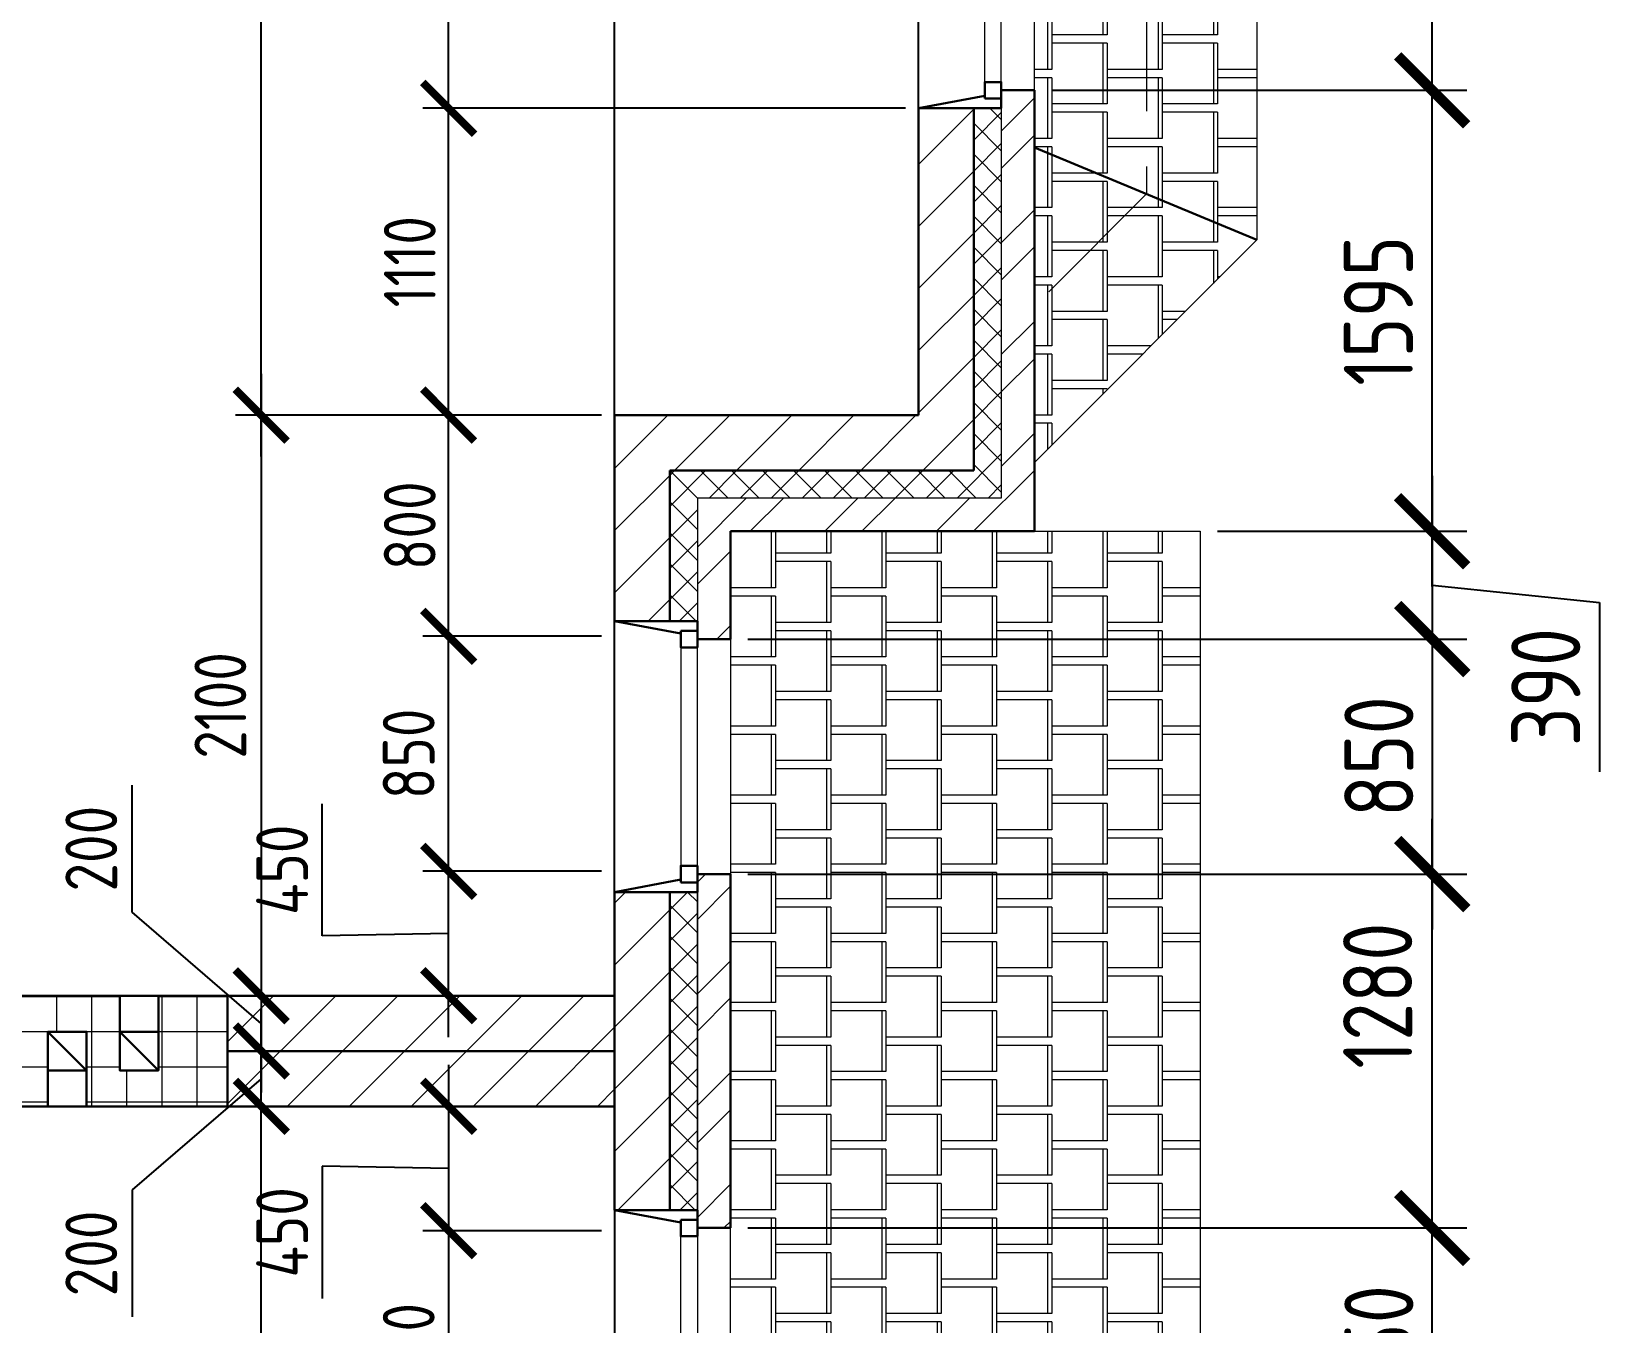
# Model space of a CAD drawing. Header units: millimetres. Extents: x -56498 to 234605, y -296269 to -29969.
# Drawn here: x 134872 to 140547, y -41471 to -36797 of the extents above; entities that cross this region are included whole.
import ezdxf

# ---------------------------------------------------------------- set-up
doc = ezdxf.new("R2010")
doc.units = ezdxf.units.MM
doc.header["$LTSCALE"] = 100
doc.header["$PDMODE"] = 35
doc.linetypes.add('GOST2.303 4', pattern=[7, 5, -2, 0])
for name, color, linetype, lineweight in [('0.3', 7, 'Continuous', 30), ('Розміри 0.09', 5, 'Continuous', 9), ('Тонкі 0.18', 142, 'Continuous', 18), ('Штрихові 0.18', 7, 'GOST2.303 4', 18), ('Штрихування 0.09', 253, 'Continuous', 9)]:
    doc.layers.add(name, color=color, linetype=linetype, lineweight=lineweight)
doc.styles.add('GOST 2.304', font='CS_Gost2304.shx')
doc.dimstyles.new('SPDS', dxfattribs={"dimscale": 100, "dimtxt": 2.5, "dimasz": 2.5, "dimexe": 1.25, "dimexo": 0.625, "dimtad": 1, "dimrnd": 0.001, "dimtxsty": 'GOST 2.304', "dimblk": 'ARCHTICK', "dimcen": 2.5, "dimdle": 2, "dimadec": 0, "dimazin": 2, "dimtfac": 0.75, "dimtmove": 1, "dimatfit": 3, "dimfxl": 0, "dimtolj": 1, "dimarcsym": 0})
pattern_1 = [(45, (42000, 89124.92), (-112.2532, 112.2532), [])]
pattern_2 = [(45, (42000, 89124.92), (-56.1266, 56.1266), []), (135, (42000, 89124.92), (-56.1266, -56.1266), [])]
pattern_3 = [(45, (42000, 89124.92), (-202.05576, 202.05576), []), (45, (42134.7, 89124.92), (-202.05576, 202.05576), [])]
pattern_4 = [(270, (255164.58, 59409.92), (-200, -125), [220, -30]), (270, (255149.58, 59409.92), (-200, -125), [220, -30]), (180, (255164.58, 59189.92), (-200, 125), [200, -200]), (180, (255164.58, 59159.92), (-200, 125), [200, -200])]

# ---------------------------------------------------------------- blocks, each defined once
blk = doc.blocks.new('_ArchTick')
at = {"color": 0, "linetype": 'ByBlock', "const_width": 0.15}
blk.add_lwpolyline([(-0.5, -0.5), (0.5, 0.5)], dxfattribs=at)
blk = doc.blocks.new('*D1011')
at = {"layer": 'Defpoints', "color": 0, "transparency": 16777216}
for p in [(137402.3, -41125.4), (139941.3, -41125.4), (137402.3, -41975.4)]:
    blk.add_point(p, dxfattribs=at)
at = {"layer": 'Розміри 0.09', "color": 0, "lineweight": -2, "transparency": 16777216}
for p, q in [((139941.3, -42175.4), (139941.3, -40925.4)), ((137464.8, -41125.4), (140066.3, -41125.4)), ((137464.8, -41975.4), (140066.3, -41975.4))]:
    blk.add_line(p, q, dxfattribs=at)
at = {"layer": 'Розміри 0.09', "color": 0, "lineweight": -2, "transparency": 16777216, "xscale": 250, "yscale": 250, "zscale": 250}
for p, rotation in [((139941.3, -41125.4), 90), ((139941.3, -41975.4), 270)]:
    blk.add_blockref('_ArchTick', p, dxfattribs=dict(at, rotation=rotation))
at = {"layer": 'Розміри 0.09', "color": 0, "transparency": 16777216, "insert": (139748.6, -41550.4), "char_height": 250, "attachment_point": 5, "rotation": 90, "style": 'GOST 2.304'}
blk.add_mtext('\\A1;850', dxfattribs=at)
blk = doc.blocks.new('*D1012')
at = {"layer": 'Defpoints', "color": 0, "transparency": 16777216}
for p in [(137402.3, -39845.4), (139941.3, -39845.4), (137402.3, -41125.4)]:
    blk.add_point(p, dxfattribs=at)
at = {"layer": 'Розміри 0.09', "color": 0, "lineweight": -2, "transparency": 16777216}
for p, q in [((139941.3, -41325.4), (139941.3, -39645.4)), ((137464.8, -39845.4), (140066.3, -39845.4)), ((137464.8, -41125.4), (140066.3, -41125.4))]:
    blk.add_line(p, q, dxfattribs=at)
at = {"layer": 'Розміри 0.09', "color": 0, "lineweight": -2, "transparency": 16777216, "xscale": 250, "yscale": 250, "zscale": 250}
for p, rotation in [((139941.3, -39845.4), 90), ((139941.3, -41125.4), 270)]:
    blk.add_blockref('_ArchTick', p, dxfattribs=dict(at, rotation=rotation))
at = {"layer": 'Розміри 0.09', "color": 0, "transparency": 16777216, "insert": (139744.1, -40285), "char_height": 250, "attachment_point": 5, "rotation": 90, "style": 'GOST 2.304'}
blk.add_mtext('\\A1;1280', dxfattribs=at)
blk = doc.blocks.new('*D1013')
at = {"layer": 'Defpoints', "color": 0, "transparency": 16777216}
for p in [(138907.3, -35560.4), (139941.3, -35560.4), (138907.3, -37010.4)]:
    blk.add_point(p, dxfattribs=at)
at = {"layer": 'Розміри 0.09', "color": 0, "lineweight": -2, "transparency": 16777216}
for p, q in [((139941.3, -37210.4), (139941.3, -35360.4)), ((138969.8, -35560.4), (140066.3, -35560.4)), ((138969.8, -37010.4), (140066.3, -37010.4))]:
    blk.add_line(p, q, dxfattribs=at)
at = {"layer": 'Розміри 0.09', "color": 0, "lineweight": -2, "transparency": 16777216, "xscale": 250, "yscale": 250, "zscale": 250}
for p, rotation in [((139941.3, -35560.4), 90), ((139941.3, -37010.4), 270)]:
    blk.add_blockref('_ArchTick', p, dxfattribs=dict(at, rotation=rotation))
at = {"layer": 'Розміри 0.09', "color": 0, "transparency": 16777216, "insert": (139748.6, -36285.4), "char_height": 250, "attachment_point": 5, "rotation": 90, "style": 'GOST 2.304'}
blk.add_mtext('\\A1;1450', dxfattribs=at)
blk = doc.blocks.new('*D1014')
at = {"layer": 'Defpoints', "color": 0, "transparency": 16777216}
for p in [(138502.3, -37010.4), (139941.3, -37010.4), (139102.3, -38605.4)]:
    blk.add_point(p, dxfattribs=at)
at = {"layer": 'Розміри 0.09', "color": 0, "lineweight": -2, "transparency": 16777216}
for p, q in [((139941.3, -38805.4), (139941.3, -36810.4)), ((138564.8, -37010.4), (140066.3, -37010.4)), ((139164.8, -38605.4), (140066.3, -38605.4))]:
    blk.add_line(p, q, dxfattribs=at)
at = {"layer": 'Розміри 0.09', "color": 0, "lineweight": -2, "transparency": 16777216, "xscale": 250, "yscale": 250, "zscale": 250}
for p, rotation in [((139941.3, -37010.4), 90), ((139941.3, -38605.4), 270)]:
    blk.add_blockref('_ArchTick', p, dxfattribs=dict(at, rotation=rotation))
at = {"layer": 'Розміри 0.09', "color": 0, "transparency": 16777216, "insert": (139746.6, -37807.9), "char_height": 250, "attachment_point": 5, "rotation": 90, "style": 'GOST 2.304'}
blk.add_mtext('\\A1;1595', dxfattribs=at)
blk = doc.blocks.new('*D1017')
at = {"layer": 'Defpoints', "color": 0, "transparency": 16777216}
for p in [(139102.3, -38605.4), (137402.3, -38995.4), (139941.3, -38995.4)]:
    blk.add_point(p, dxfattribs=at)
at = {"layer": 'Розміри 0.09', "color": 0, "lineweight": -2, "transparency": 16777216}
for p, q in [((139941.3, -38405.4), (139941.3, -39195.4)), ((139164.8, -38605.4), (140066.3, -38605.4)), ((139941.3, -38800.4), (140547.4, -38862.9)), ((140547.4, -38862.9), (140547.4, -39475.4)), ((137464.8, -38995.4), (140066.3, -38995.4))]:
    blk.add_line(p, q, dxfattribs=at)
at = {"layer": 'Розміри 0.09', "color": 0, "lineweight": -2, "transparency": 16777216, "xscale": 250, "yscale": 250, "zscale": 250}
for p, rotation in [((139941.3, -38605.4), 90), ((139941.3, -38995.4), 270)]:
    blk.add_blockref('_ArchTick', p, dxfattribs=dict(at, rotation=rotation))
at = {"layer": 'Розміри 0.09', "color": 0, "transparency": 16777216, "insert": (140352.6, -39169.1), "char_height": 250, "attachment_point": 5, "rotation": 90, "style": 'GOST 2.304'}
blk.add_mtext('\\A1;390', dxfattribs=at)
blk = doc.blocks.new('*D1018')
at = {"layer": 'Defpoints', "color": 0, "transparency": 16777216}
for p in [(137402.3, -38995.4), (137402.3, -39845.4), (139941.3, -39845.4)]:
    blk.add_point(p, dxfattribs=at)
at = {"layer": 'Розміри 0.09', "color": 0, "lineweight": -2, "transparency": 16777216}
for p, q in [((139941.3, -38795.4), (139941.3, -40045.4)), ((137464.8, -38995.4), (140066.3, -38995.4)), ((137464.8, -39845.4), (140066.3, -39845.4))]:
    blk.add_line(p, q, dxfattribs=at)
at = {"layer": 'Розміри 0.09', "color": 0, "lineweight": -2, "transparency": 16777216, "xscale": 250, "yscale": 250, "zscale": 250}
for p, rotation in [((139941.3, -38995.4), 90), ((139941.3, -39845.4), 270)]:
    blk.add_blockref('_ArchTick', p, dxfattribs=dict(at, rotation=rotation))
at = {"layer": 'Розміри 0.09', "color": 0, "transparency": 16777216, "insert": (139748.6, -39420.4), "char_height": 250, "attachment_point": 5, "rotation": 90, "style": 'GOST 2.304'}
blk.add_mtext('\\A1;850', dxfattribs=at)
blk = doc.blocks.new('*D1284')
at = {"layer": 'Defpoints', "color": 0, "transparency": 16777216}
for p in [(135704.1, -40685.4), (136441.3, -40685.4), (136982.3, -42785.4)]:
    blk.add_point(p, dxfattribs=at)
at = {"layer": 'Розміри 0.09', "color": 0, "lineweight": -2, "transparency": 16777216}
for p, q in [((135704.1, -42935.4), (135704.1, -40535.4)), ((136394.4, -40685.4), (135610.4, -40685.4)), ((136935.4, -42785.4), (135610.4, -42785.4))]:
    blk.add_line(p, q, dxfattribs=at)
at = {"layer": 'Розміри 0.09', "color": 0, "lineweight": -2, "transparency": 16777216, "xscale": 187.5, "yscale": 187.5, "zscale": 187.5}
for p, rotation in [((135704.1, -40685.4), 90), ((135704.1, -42785.4), 270)]:
    blk.add_blockref('_ArchTick', p, dxfattribs=dict(at, rotation=rotation))
at = {"layer": 'Розміри 0.09', "color": 0, "transparency": 16777216, "insert": (135556.2, -41735.4), "char_height": 187.5, "attachment_point": 5, "rotation": 90, "style": 'GOST 2.304'}
blk.add_mtext('\\A1;2100', dxfattribs=at)
blk = doc.blocks.new('*D1296')
at = {"layer": 'Defpoints', "color": 0, "transparency": 16777216}
for p in [(136982.3, -40685.4), (136382.3, -41135.4), (136982.3, -41135.4)]:
    blk.add_point(p, dxfattribs=at)
at = {"layer": 'Розміри 0.09', "color": 0, "lineweight": -2, "transparency": 16777216}
for p, q in [((136382.3, -40535.4), (136382.3, -41285.4)), ((136935.4, -40685.4), (136288.5, -40685.4)), ((136382.3, -40910.4), (135924.4, -40902.1)), ((135924.4, -40902.1), (135924.4, -41380.2)), ((136935.4, -41135.4), (136288.5, -41135.4))]:
    blk.add_line(p, q, dxfattribs=at)
at = {"layer": 'Розміри 0.09', "color": 0, "lineweight": -2, "transparency": 16777216, "xscale": 187.5, "yscale": 187.5, "zscale": 187.5}
for p, rotation in [((136382.3, -40685.4), 90), ((136382.3, -41135.4), 270)]:
    blk.add_blockref('_ArchTick', p, dxfattribs=dict(at, rotation=rotation))
at = {"layer": 'Розміри 0.09', "color": 0, "transparency": 16777216, "insert": (135779.9, -41141.1), "char_height": 187.5, "attachment_point": 5, "rotation": 90, "style": 'GOST 2.304'}
blk.add_mtext('\\A1;450', dxfattribs=at)
blk = doc.blocks.new('*D1268')
at = {"layer": 'Defpoints', "color": 0, "transparency": 16777216}
for p in [(136982.3, -41135.4), (136382.3, -41985.4), (136982.3, -41985.4)]:
    blk.add_point(p, dxfattribs=at)
at = {"layer": 'Розміри 0.09', "color": 0, "lineweight": -2, "transparency": 16777216}
for p, q in [((136382.3, -40985.4), (136382.3, -42135.4)), ((136935.4, -41135.4), (136288.5, -41135.4)), ((136935.4, -41985.4), (136288.5, -41985.4))]:
    blk.add_line(p, q, dxfattribs=at)
at = {"layer": 'Розміри 0.09', "color": 0, "lineweight": -2, "transparency": 16777216, "xscale": 187.5, "yscale": 187.5, "zscale": 187.5}
for p, rotation in [((136382.3, -41135.4), 90), ((136382.3, -41985.4), 270)]:
    blk.add_blockref('_ArchTick', p, dxfattribs=dict(at, rotation=rotation))
at = {"layer": 'Розміри 0.09', "color": 0, "transparency": 16777216, "insert": (136237.8, -41560.4), "char_height": 187.5, "attachment_point": 5, "rotation": 90, "style": 'GOST 2.304'}
blk.add_mtext('\\A1;850', dxfattribs=at)
blk = doc.blocks.new('*D1274')
at = {"layer": 'Defpoints', "color": 0, "transparency": 16777216}
for p in [(135704.1, -40485.4), (136027.6, -40485.4), (136441.3, -40685.4)]:
    blk.add_point(p, dxfattribs=at)
at = {"layer": 'Розміри 0.09', "color": 0, "lineweight": -2, "transparency": 16777216}
for p, q in [((135704.1, -40835.4), (135704.1, -40335.4)), ((135980.7, -40485.4), (135610.4, -40485.4)), ((135704.1, -40585.4), (135237, -40987.8)), ((136394.4, -40685.4), (135610.4, -40685.4)), ((135237, -40987.8), (135237, -41447.1))]:
    blk.add_line(p, q, dxfattribs=at)
at = {"layer": 'Розміри 0.09', "color": 0, "lineweight": -2, "transparency": 16777216, "xscale": 187.5, "yscale": 187.5, "zscale": 187.5}
for p, rotation in [((135704.1, -40485.4), 90), ((135704.1, -40685.4), 270)]:
    blk.add_blockref('_ArchTick', p, dxfattribs=dict(at, rotation=rotation))
at = {"layer": 'Розміри 0.09', "color": 0, "transparency": 16777216, "insert": (135089.1, -41217.5), "char_height": 187.5, "attachment_point": 5, "rotation": 90, "style": 'GOST 2.304'}
blk.add_mtext('\\A1;200', dxfattribs=at)
blk = doc.blocks.new('*D1275')
at = {"layer": 'Defpoints', "color": 0, "transparency": 16777216}
for p in [(127782.3, -40685.4), (136982.3, -40685.4), (127782.3, -44490.2)]:
    blk.add_point(p, dxfattribs=at)
at = {"layer": 'Розміри 0.09', "color": 0, "lineweight": -2, "transparency": 16777216}
for p, q in [((127782.3, -40732.3), (127782.3, -44583.9)), ((136982.3, -40732.3), (136982.3, -44583.9)), ((137132.3, -44490.2), (127632.3, -44490.2))]:
    blk.add_line(p, q, dxfattribs=at)
at = {"layer": 'Розміри 0.09', "color": 0, "lineweight": -2, "transparency": 16777216, "xscale": 187.5, "yscale": 187.5, "zscale": 187.5}
for p, rotation in [((127782.3, -44490.2), 180.0000000150078), ((136982.3, -44490.2), 1.500775503870955e-08)]:
    blk.add_blockref('_ArchTick', p, dxfattribs=dict(at, rotation=rotation))
at = {"layer": 'Розміри 0.09', "color": 0, "transparency": 16777216, "insert": (132382.3, -44336.8), "char_height": 187.5, "attachment_point": 5, "rotation": 0, "style": 'GOST 2.304'}
blk.add_mtext('\\A1;9200', dxfattribs=at)
blk = doc.blocks.new('*D1276')
at = {"layer": 'Defpoints', "color": 0, "transparency": 16777216}
for p in [(136982.3, -40685.4), (138082.3, -42785.4), (138082.3, -44490.2)]:
    blk.add_point(p, dxfattribs=at)
at = {"layer": 'Розміри 0.09', "color": 0, "lineweight": -2, "transparency": 16777216}
for p, q in [((136982.3, -40732.3), (136982.3, -44583.9)), ((138082.3, -42832.3), (138082.3, -44583.9)), ((136832.3, -44490.2), (138232.3, -44490.2))]:
    blk.add_line(p, q, dxfattribs=at)
at = {"layer": 'Розміри 0.09', "color": 0, "lineweight": -2, "transparency": 16777216, "xscale": 187.5, "yscale": 187.5, "zscale": 187.5}
for p, rotation in [((136982.3, -44490.2), 180.0000000150078), ((138082.3, -44490.2), 1.50077398755163e-08)]:
    blk.add_blockref('_ArchTick', p, dxfattribs=dict(at, rotation=rotation))
at = {"layer": 'Розміри 0.09', "color": 0, "transparency": 16777216, "insert": (137532.3, -44349.5), "char_height": 187.5, "attachment_point": 5, "rotation": 0, "style": 'GOST 2.304'}
blk.add_mtext('\\A1;1100', dxfattribs=at)
blk = doc.blocks.new('*D1327')
at = {"layer": 'Defpoints', "color": 0, "transparency": 16777216}
for p in [(135704.1, -34385.4), (137017.3, -34385.4), (136982.3, -38185.4)]:
    blk.add_point(p, dxfattribs=at)
at = {"layer": 'Розміри 0.09', "color": 0, "lineweight": -2, "transparency": 16777216}
for p, q in [((135704.1, -38335.4), (135704.1, -34235.4)), ((136970.4, -34385.4), (135610.4, -34385.4)), ((136935.4, -38185.4), (135610.4, -38185.4))]:
    blk.add_line(p, q, dxfattribs=at)
at = {"layer": 'Розміри 0.09', "color": 0, "lineweight": -2, "transparency": 16777216, "xscale": 187.5, "yscale": 187.5, "zscale": 187.5}
for p, rotation in [((135704.1, -34385.4), 90), ((135704.1, -38185.4), 270)]:
    blk.add_blockref('_ArchTick', p, dxfattribs=dict(at, rotation=rotation))
at = {"layer": 'Розміри 0.09', "color": 0, "transparency": 16777216, "insert": (135559.6, -36062.6), "char_height": 187.5, "attachment_point": 5, "rotation": 90, "style": 'GOST 2.304'}
blk.add_mtext('\\A1;3800', dxfattribs=at)
blk = doc.blocks.new('*D1328')
at = {"layer": 'Defpoints', "color": 0, "transparency": 16777216}
for p in [(136982.3, -38185.4), (135704.1, -40285.4), (136441.3, -40285.4)]:
    blk.add_point(p, dxfattribs=at)
at = {"layer": 'Розміри 0.09', "color": 0, "lineweight": -2, "transparency": 16777216}
for p, q in [((135704.1, -38035.4), (135704.1, -40435.4)), ((136935.4, -38185.4), (135610.4, -38185.4)), ((136394.4, -40285.4), (135610.4, -40285.4))]:
    blk.add_line(p, q, dxfattribs=at)
at = {"layer": 'Розміри 0.09', "color": 0, "lineweight": -2, "transparency": 16777216, "xscale": 187.5, "yscale": 187.5, "zscale": 187.5}
for p, rotation in [((135704.1, -38185.4), 90), ((135704.1, -40285.4), 270)]:
    blk.add_blockref('_ArchTick', p, dxfattribs=dict(at, rotation=rotation))
at = {"layer": 'Розміри 0.09', "color": 0, "transparency": 16777216, "insert": (135556.2, -39235.4), "char_height": 187.5, "attachment_point": 5, "rotation": 90, "style": 'GOST 2.304'}
blk.add_mtext('\\A1;2100', dxfattribs=at)
blk = doc.blocks.new('*D1340')
at = {"layer": 'Defpoints', "color": 0, "transparency": 16777216}
for p in [(136382.3, -39835.4), (136982.3, -39835.4), (136982.3, -40285.4)]:
    blk.add_point(p, dxfattribs=at)
at = {"layer": 'Розміри 0.09', "color": 0, "lineweight": -2, "transparency": 16777216}
for p, q in [((135924.4, -40068.8), (135924.4, -39590.7)), ((136382.3, -40435.4), (136382.3, -39685.4)), ((136935.4, -39835.4), (136288.5, -39835.4)), ((136382.3, -40060.4), (135924.4, -40068.8)), ((136935.4, -40285.4), (136288.5, -40285.4))]:
    blk.add_line(p, q, dxfattribs=at)
at = {"layer": 'Розміри 0.09', "color": 0, "lineweight": -2, "transparency": 16777216, "xscale": 187.5, "yscale": 187.5, "zscale": 187.5}
for p, rotation in [((136382.3, -39835.4), 90), ((136382.3, -40285.4), 270)]:
    blk.add_blockref('_ArchTick', p, dxfattribs=dict(at, rotation=rotation))
at = {"layer": 'Розміри 0.09', "color": 0, "transparency": 16777216, "insert": (135779.9, -39829.7), "char_height": 187.5, "attachment_point": 5, "rotation": 90, "style": 'GOST 2.304'}
blk.add_mtext('\\A1;450', dxfattribs=at)
blk = doc.blocks.new('*D1341')
at = {"layer": 'Defpoints', "color": 0, "transparency": 16777216}
for p in [(136382.3, -38985.4), (136982.3, -38985.4), (136982.3, -39835.4)]:
    blk.add_point(p, dxfattribs=at)
at = {"layer": 'Розміри 0.09', "color": 0, "lineweight": -2, "transparency": 16777216}
for p, q in [((136382.3, -39985.4), (136382.3, -38835.4)), ((136935.4, -38985.4), (136288.5, -38985.4)), ((136935.4, -39835.4), (136288.5, -39835.4))]:
    blk.add_line(p, q, dxfattribs=at)
at = {"layer": 'Розміри 0.09', "color": 0, "lineweight": -2, "transparency": 16777216, "xscale": 187.5, "yscale": 187.5, "zscale": 187.5}
for p, rotation in [((136382.3, -38985.4), 90), ((136382.3, -39835.4), 270)]:
    blk.add_blockref('_ArchTick', p, dxfattribs=dict(at, rotation=rotation))
at = {"layer": 'Розміри 0.09', "color": 0, "transparency": 16777216, "insert": (136237.8, -39410.4), "char_height": 187.5, "attachment_point": 5, "rotation": 90, "style": 'GOST 2.304'}
blk.add_mtext('\\A1;850', dxfattribs=at)
blk = doc.blocks.new('*D1342')
at = {"layer": 'Defpoints', "color": 0, "transparency": 16777216}
for p in [(136382.3, -38185.4), (136982.3, -38185.4), (136982.3, -38985.4)]:
    blk.add_point(p, dxfattribs=at)
at = {"layer": 'Розміри 0.09', "color": 0, "lineweight": -2, "transparency": 16777216}
for p, q in [((136382.3, -39135.4), (136382.3, -38035.4)), ((136935.4, -38185.4), (136288.5, -38185.4)), ((136935.4, -38985.4), (136288.5, -38985.4))]:
    blk.add_line(p, q, dxfattribs=at)
at = {"layer": 'Розміри 0.09', "color": 0, "lineweight": -2, "transparency": 16777216, "xscale": 187.5, "yscale": 187.5, "zscale": 187.5}
for p, rotation in [((136382.3, -38185.4), 90), ((136382.3, -38985.4), 270)]:
    blk.add_blockref('_ArchTick', p, dxfattribs=dict(at, rotation=rotation))
at = {"layer": 'Розміри 0.09', "color": 0, "transparency": 16777216, "insert": (136241.7, -38585.4), "char_height": 187.5, "attachment_point": 5, "rotation": 90, "style": 'GOST 2.304'}
blk.add_mtext('\\A1;800', dxfattribs=at)
blk = doc.blocks.new('*D1343')
at = {"layer": 'Defpoints', "color": 0, "transparency": 16777216}
for p in [(136382.3, -37075.4), (138082.3, -37075.4), (136982.3, -38185.4)]:
    blk.add_point(p, dxfattribs=at)
at = {"layer": 'Розміри 0.09', "color": 0, "lineweight": -2, "transparency": 16777216}
for p, q in [((136382.3, -38335.4), (136382.3, -36925.4)), ((138035.4, -37075.4), (136288.5, -37075.4)), ((136935.4, -38185.4), (136288.5, -38185.4))]:
    blk.add_line(p, q, dxfattribs=at)
at = {"layer": 'Розміри 0.09', "color": 0, "lineweight": -2, "transparency": 16777216, "xscale": 187.5, "yscale": 187.5, "zscale": 187.5}
for p, rotation in [((136382.3, -37075.4), 90), ((136382.3, -38185.4), 270)]:
    blk.add_blockref('_ArchTick', p, dxfattribs=dict(at, rotation=rotation))
at = {"layer": 'Розміри 0.09', "color": 0, "transparency": 16777216, "insert": (136241.7, -37630.4), "char_height": 187.5, "attachment_point": 5, "rotation": 90, "style": 'GOST 2.304'}
blk.add_mtext('\\A1;1110', dxfattribs=at)
blk = doc.blocks.new('*D1344')
at = {"layer": 'Defpoints', "color": 0, "transparency": 16777216}
for p in [(136382.3, -35495.4), (138082.3, -35495.4), (138082.3, -37075.4)]:
    blk.add_point(p, dxfattribs=at)
at = {"layer": 'Розміри 0.09', "color": 0, "lineweight": -2, "transparency": 16777216}
for p, q in [((136382.3, -37225.4), (136382.3, -35345.4)), ((138035.4, -35495.4), (136288.5, -35495.4)), ((138035.4, -37075.4), (136288.5, -37075.4))]:
    blk.add_line(p, q, dxfattribs=at)
at = {"layer": 'Розміри 0.09', "color": 0, "lineweight": -2, "transparency": 16777216, "xscale": 187.5, "yscale": 187.5, "zscale": 187.5}
for p, rotation in [((136382.3, -35495.4), 90), ((136382.3, -37075.4), 270)]:
    blk.add_blockref('_ArchTick', p, dxfattribs=dict(at, rotation=rotation))
at = {"layer": 'Розміри 0.09', "color": 0, "transparency": 16777216, "insert": (136237.8, -36125.8), "char_height": 187.5, "attachment_point": 5, "rotation": 90, "style": 'GOST 2.304'}
blk.add_mtext('\\A1;1580', dxfattribs=at)
blk = doc.blocks.new('*D1347')
at = {"layer": 'Defpoints', "color": 0, "transparency": 16777216}
for p in [(136441.3, -40285.4), (135704.1, -40485.4), (136027.6, -40485.4)]:
    blk.add_point(p, dxfattribs=at)
at = {"layer": 'Розміри 0.09', "color": 0, "lineweight": -2, "transparency": 16777216}
for p, q in [((135237, -39983.1), (135237, -39523.7)), ((135704.1, -40385.4), (135237, -39983.1)), ((135704.1, -40135.4), (135704.1, -40635.4)), ((136394.4, -40285.4), (135610.4, -40285.4)), ((135980.7, -40485.4), (135610.4, -40485.4))]:
    blk.add_line(p, q, dxfattribs=at)
at = {"layer": 'Розміри 0.09', "color": 0, "lineweight": -2, "transparency": 16777216, "xscale": 187.5, "yscale": 187.5, "zscale": 187.5}
for p, rotation in [((135704.1, -40285.4), 90), ((135704.1, -40485.4), 270)]:
    blk.add_blockref('_ArchTick', p, dxfattribs=dict(at, rotation=rotation))
at = {"layer": 'Розміри 0.09', "color": 0, "transparency": 16777216, "insert": (135089.1, -39753.4), "char_height": 187.5, "attachment_point": 5, "rotation": 90, "style": 'GOST 2.304'}
blk.add_mtext('\\A1;200', dxfattribs=at)
blk = doc.blocks.new('*D1348')
at = {"layer": 'Defpoints', "color": 0, "transparency": 16777216}
for p in [(127782.3, -36480.7), (127782.3, -40285.4), (136982.3, -40285.4)]:
    blk.add_point(p, dxfattribs=at)
at = {"layer": 'Розміри 0.09', "color": 0, "lineweight": -2, "transparency": 16777216}
for p, q in [((127782.3, -40238.6), (127782.3, -36387)), ((136982.3, -40238.6), (136982.3, -36387)), ((137132.3, -36480.7), (127632.3, -36480.7))]:
    blk.add_line(p, q, dxfattribs=at)
at = {"layer": 'Розміри 0.09', "color": 0, "lineweight": -2, "transparency": 16777216, "xscale": 187.5, "yscale": 187.5, "zscale": 187.5}
for p, rotation in [((127782.3, -36480.7), 179.9999999849923), ((136982.3, -36480.7), 359.9999999849923)]:
    blk.add_blockref('_ArchTick', p, dxfattribs=dict(at, rotation=rotation))
at = {"layer": 'Розміри 0.09', "color": 0, "transparency": 16777216, "insert": (132382.3, -36327.4), "char_height": 187.5, "attachment_point": 5, "rotation": 360, "style": 'GOST 2.304'}
blk.add_mtext('\\A1;9200', dxfattribs=at)
blk = doc.blocks.new('*D1349')
at = {"layer": 'Defpoints', "color": 0, "transparency": 16777216}
for p in [(138082.3, -36480.7), (138082.3, -38185.4), (136982.3, -40285.4)]:
    blk.add_point(p, dxfattribs=at)
at = {"layer": 'Розміри 0.09', "color": 0, "lineweight": -2, "transparency": 16777216}
for p, q in [((136982.3, -40238.6), (136982.3, -36387)), ((138082.3, -38138.6), (138082.3, -36387)), ((136832.3, -36480.7), (138232.3, -36480.7))]:
    blk.add_line(p, q, dxfattribs=at)
at = {"layer": 'Розміри 0.09', "color": 0, "lineweight": -2, "transparency": 16777216, "xscale": 187.5, "yscale": 187.5, "zscale": 187.5}
for p, rotation in [((136982.3, -36480.7), 179.9999999849923), ((138082.3, -36480.7), 359.9999999849923)]:
    blk.add_blockref('_ArchTick', p, dxfattribs=dict(at, rotation=rotation))
at = {"layer": 'Розміри 0.09', "color": 0, "transparency": 16777216, "insert": (137532.3, -36340.1), "char_height": 187.5, "attachment_point": 5, "rotation": 360, "style": 'GOST 2.304'}
blk.add_mtext('\\A1;1100', dxfattribs=at)

msp = doc.modelspace()

# ---------------------------------------------------------------- hatches: boundary and pattern name
at = {"layer": 'Штрихування 0.09'}
h = msp.add_hatch(dxfattribs=at)
h.set_pattern_fill('SQSHNGLE', color=256, scale=500, angle=270, style=0, pattern_type=2)
h.set_pattern_definition(pattern_4)
h.paths.add_polyline_path([(138502.29, -37010.435), (138502.29, -37790.396), (138907.284, -37385.395), (138907.284, -35185.476), (138502.29, -34780.474), (138502.29, -35560.435)])
h.paths.add_polyline_path([(138907.284, -37385.395), (138502.29, -37790.396), (138502.29, -38356.088), (139307.284, -37551.078), (139307.284, -35019.793), (138502.29, -34214.783), (138502.29, -34780.474), (138907.284, -35185.476)])
h = msp.add_hatch(dxfattribs=at)
h.set_pattern_fill('ANSI32', color=256, scale=30, style=0)
h.set_pattern_definition(pattern_3)
h.paths.add_polyline_path([(138502.29, -37010.435), (138382.29, -37010.435), (138382.29, -37040.435), (138382.29, -37075.435), (138382.29, -38485.435), (137282.29, -38485.435), (137282.29, -38995.435), (137402.29, -38995.435), (137402.29, -38605.435), (138502.29, -38605.435)])
h = msp.add_hatch(dxfattribs=at)
h.set_pattern_fill('ANSI31', color=256, scale=50, style=0)
h.set_pattern_definition(pattern_1)
h.paths.add_polyline_path([(138282.29, -37075.435), (138082.29, -37075.435), (138082.29, -38185.435), (136982.29, -38185.435), (136982.29, -38930.435), (137182.29, -38930.435), (137182.29, -38385.435), (138282.29, -38385.435)])
h = msp.add_hatch(dxfattribs=at)
h.set_pattern_fill('ANSI37', color=256, scale=25, style=0)
h.set_pattern_definition(pattern_2)
h.paths.add_polyline_path([(138382.29, -37075.435), (138282.29, -37075.435), (138282.29, -38385.435), (137182.29, -38385.435), (137182.29, -38930.435), (137282.29, -38930.435), (137282.29, -38485.435), (138382.29, -38485.435)])
h = msp.add_hatch(dxfattribs=at)
h.set_pattern_fill('SQSHNGLE', color=256, scale=500, angle=270, style=0, pattern_type=2)
h.set_pattern_definition(pattern_4)
h.paths.add_polyline_path([(137402.29, -38995.435), (137402.29, -38605.435), (139102.29, -38605.435), (139102.29, -42365.435), (138502.29, -42365.435), (137402.29, -42365.435), (137402.29, -41975.435), (137402.29, -41125.435), (137402.29, -39845.435)])
h = msp.add_hatch(dxfattribs=at)
h.set_pattern_fill('ANSI32', color=256, scale=30, style=0)
h.set_pattern_definition(pattern_3)
h.paths.add_polyline_path([(137402.29, -39845.435), (137282.29, -39845.435), (137282.29, -39875.435), (137282.29, -39910.435), (137282.29, -41125.435), (137402.29, -41125.435)])
h = msp.add_hatch(dxfattribs=at)
h.set_pattern_fill('ANSI31', color=256, scale=50, style=0)
h.set_pattern_definition(pattern_1)
h.paths.add_polyline_path([(137182.29, -39910.435), (136982.29, -39910.435), (136982.29, -41060.435), (137182.29, -41060.435)])
h = msp.add_hatch(dxfattribs=at)
h.set_pattern_fill('ANSI37', color=256, scale=25, style=0)
h.set_pattern_definition(pattern_2)
h.paths.add_polyline_path([(137282.29, -39910.435), (137182.29, -39910.435), (137182.29, -41060.435), (137282.29, -41060.435)])
h = msp.add_hatch(dxfattribs=at)
h.set_pattern_fill('NET', color=256, scale=40, style=0)
h.set_pattern_definition([(0, (42000, 89124.92), (0, 127), []), (90, (42000, 89124.92), (-127, 8e-15), [])])
h.paths.add_polyline_path([(133902.29, -40285.435), (133652.29, -40285.435), (133652.29, -40485.435), (133902.29, -40485.435)])
h.paths.add_polyline_path([(133902.29, -40485.435), (133652.29, -40485.435), (133652.29, -40685.435), (133902.29, -40685.435)])
h.paths.add_polyline_path([(135582.29, -40285.435), (135332.29, -40285.435), (135332.29, -40415.435), (135332.29, -40555.435), (135192.29, -40555.435), (135192.29, -40415.435), (135192.29, -40285.435), (135082.292, -40285.435), (134552.29, -40285.435), (134552.29, -40415.435), (134552.29, -40555.435), (134412.29, -40555.435), (134412.29, -40415.435), (134412.29, -40285.435), (133902.29, -40285.435), (133902.29, -40685.435), (134932.29, -40685.435), (134932.29, -40555.435), (134932.29, -40415.435), (135072.29, -40415.435), (135072.29, -40555.435), (135072.29, -40685.435), (135582.29, -40685.435)])
h.paths.add_polyline_path([(134812.29, -40415.435), (134812.29, -40555.435), (134672.29, -40555.435), (134672.29, -40415.435)], flags=16)
h = msp.add_hatch(dxfattribs=at)
h.set_pattern_fill('ANSI31', color=256, scale=50, style=0)
h.set_pattern_definition(pattern_1)
h.paths.add_polyline_path([(136982.29, -40285.435), (135582.29, -40285.435), (135582.29, -40485.435), (136982.29, -40485.435)])
h.paths.add_polyline_path([(136982.29, -40485.435), (135582.29, -40485.435), (135582.29, -40685.435), (136982.29, -40685.435)])

# ---------------------------------------------------------------- linework, layer by layer
at = {"layer": '0.3'}
for p, q in [((138322.29, -37030.435), (138082.29, -37075.435)), ((138502.29, -37010.435), (138382.29, -37010.435)), ((138382.29, -37075.435), (138382.29, -37010.435)), ((138502.29, -37010.435), (138502.29, -38605.435)), ((138082.29, -37075.435), (138082.29, -38185.435)), ((138082.29, -37075.435), (138382.29, -37075.435)), ((138282.29, -37075.435), (138282.29, -38385.435)), ((139307.284, -37551.078), (138502.29, -37217.643)), ((138082.29, -38185.435), (136982.29, -38185.435)), ((136982.29, -38185.435), (136982.29, -38930.435)), ((138282.29, -38385.435), (137182.29, -38385.435)), ((137182.29, -38385.435), (137182.29, -38930.435)), ((138502.29, -38605.435), (137402.29, -38605.435)), ((137402.29, -38605.435), (137402.29, -38995.435)), ((136982.29, -38930.435), (137282.29, -38930.435)), ((137222.29, -38975.435), (136982.29, -38930.435)), ((137282.29, -38930.435), (137282.29, -38995.435)), ((137402.29, -38995.435), (137282.29, -38995.435)), ((137222.29, -39865.435), (136982.29, -39910.435)), ((137402.29, -39845.435), (137282.29, -39845.435)), ((137282.29, -39910.435), (137282.29, -39845.435)), ((137402.29, -41125.435), (137402.29, -39845.435)), ((137402.29, -39845.435), (137402.29, -41125.435)), ((136982.29, -41060.435), (136982.29, -39910.435)), ((136982.29, -39910.435), (136982.29, -41060.435)), ((136982.29, -39910.435), (137282.29, -39910.435)), ((137182.29, -41060.435), (137182.29, -39910.435)), ((137182.29, -39910.435), (137182.29, -41060.435)), ((127782.29, -40285.435), (136982.29, -40285.435)), ((127782.29, -40285.435), (136982.29, -40285.435)), ((135192.29, -40285.435), (135192.29, -40415.435)), ((135332.29, -40285.435), (135332.29, -40415.435)), ((135582.29, -40285.435), (135582.29, -40685.435)), ((135582.29, -40485.435), (136982.29, -40485.435)), ((134932.29, -40555.435), (134932.29, -40685.435)), ((135072.29, -40555.435), (135072.29, -40685.435)), ((127782.29, -40685.435), (136982.29, -40685.435)), ((127782.29, -40685.435), (136982.29, -40685.435)), ((136982.29, -41060.435), (137282.29, -41060.435)), ((137222.29, -41105.435), (136982.29, -41060.435)), ((137282.29, -41060.435), (137282.29, -41125.435)), ((137402.29, -41125.435), (137282.29, -41125.435))]:
    msp.add_line(p, q, dxfattribs=at)
for points in [[(138322.29, -37040.435), (138382.29, -37040.435), (138382.29, -36980.435), (138322.29, -36980.435)], [(137222.29, -38965.435), (137282.29, -38965.435), (137282.29, -39025.435), (137222.29, -39025.435)], [(137222.29, -39875.435), (137282.29, -39875.435), (137282.29, -39815.435), (137222.29, -39815.435)], [(137222.29, -41095.435), (137282.29, -41095.435), (137282.29, -41155.435), (137222.29, -41155.435)]]:
    msp.add_lwpolyline(points, close=True, dxfattribs=at)
for points in [[(134932.29, -40415.435), (134932.29, -40555.435), (135072.29, -40555.435), (134932.29, -40415.435), (135072.29, -40415.435), (135072.29, -40555.435)], [(135192.29, -40415.435), (135192.29, -40555.435), (135332.29, -40555.435), (135192.29, -40415.435), (135332.29, -40415.435), (135332.29, -40555.435)]]:
    msp.add_lwpolyline(points, dxfattribs=at)
at = {"layer": 'Тонкі 0.18'}
for p, q in [((138082.29, -35495.435), (138082.29, -37075.435)), ((138502.29, -37010.435), (138502.29, -35560.435)), ((138322.29, -36980.435), (138322.29, -35590.435)), ((138382.29, -36980.435), (138382.29, -35590.435)), ((138382.29, -37075.435), (138382.29, -38485.435)), ((138382.29, -38485.435), (137282.29, -38485.435)), ((137282.29, -38485.435), (137282.29, -38995.435)), ((137402.29, -38605.435), (139102.29, -38605.435)), ((139102.29, -38605.435), (139102.29, -42365.435)), ((136982.29, -39910.435), (136982.29, -38930.435)), ((137222.29, -39025.435), (137222.29, -39815.435)), ((137282.29, -39815.435), (137282.29, -39025.435)), ((137402.29, -38995.435), (137402.29, -39845.435)), ((137282.29, -41135.435), (137282.29, -39835.435)), ((137282.29, -39835.435), (137282.29, -41135.435)), ((136982.29, -41060.435), (136982.29, -42040.435)), ((137402.29, -41975.435), (137402.29, -41125.435)), ((137222.29, -41945.435), (137222.29, -41155.435)), ((137282.29, -41155.435), (137282.29, -41945.435))]:
    msp.add_line(p, q, dxfattribs=at)
msp.add_lwpolyline([(138502.29, -34214.783), (139307.284, -35019.793), (139307.284, -37551.078), (138502.29, -38356.088)], dxfattribs=at)
at = {"layer": 'Штрихові 0.18'}
msp.add_lwpolyline([(138502.29, -34780.474), (138907.284, -35185.476), (138907.284, -37385.395), (138502.29, -37790.396)], dxfattribs=at)

# ---------------------------------------------------------------- dimensions: what is measured, and where the dimension line sits
at = {"layer": 'Розміри 0.09'}
for base, p1, p2, angle, override, picture, middle in [((135704.128, -34385.435), (136982.29, -38185.435), (137017.289, -34385.435), 90, {"dimscale": 75, "dimlfac": 1, "dimtxsty": 'GOST 2.304', "dimblk1": 'ArchTick', "dimblk2": 'ArchTick', "dimsah": 1, "dimtolj": 1}, '*D1327', (135704.128, -36062.576)), ((136382.29, -35495.435), (138082.29, -37075.435), (138082.29, -35495.435), 90, {"dimscale": 75, "dimlfac": 1, "dimtxsty": 'GOST 2.304', "dimblk1": 'ArchTick', "dimblk2": 'ArchTick', "dimsah": 1, "dimtolj": 1}, '*D1344', (136382.29, -36125.824)), ((139941.29, -38995.435), (139102.29, -38605.435), (137402.29, -38995.435), 270, {"dimlfac": 1, "dimtxsty": 'GOST 2.304', "dimblk1": 'ArchTick', "dimblk2": 'ArchTick', "dimsah": 1, "dimtolj": 1}, '*D1017', (140547.38, -38925.383)), ((135704.128, -40485.435), (136441.299, -40285.435), (136027.559, -40485.435), 90, {"dimscale": 75, "dimlfac": 1, "dimtxsty": 'GOST 2.304', "dimblk1": 'ArchTick', "dimblk2": 'ArchTick', "dimsah": 1, "dimtolj": 1}, '*D1347', (135237.03, -39936.232)), ((136382.29, -39835.435), (136982.29, -40285.435), (136982.29, -39835.435), 90, {"dimscale": 75, "dimlfac": 1, "dimtxsty": 'GOST 2.304', "dimblk1": 'ArchTick', "dimblk2": 'ArchTick', "dimsah": 1, "dimtolj": 1}, '*D1340', (135924.38, -40021.928)), ((139941.29, -39845.435), (137402.29, -41125.435), (137402.29, -39845.435), 90, {"dimlfac": 1, "dimtxsty": 'GOST 2.304', "dimblk1": 'ArchTick', "dimblk2": 'ArchTick', "dimsah": 1, "dimtolj": 1}, '*D1012', (139941.29, -40284.983)), ((135704.128, -40485.435), (136441.299, -40685.435), (136027.559, -40485.435), 270, {"dimscale": 75, "dimlfac": 1, "dimtxsty": 'GOST 2.304', "dimblk1": 'ArchTick', "dimblk2": 'ArchTick', "dimsah": 1, "dimtolj": 1}, '*D1274', (135237.03, -41034.638)), ((136382.29, -41135.435), (136982.29, -40685.435), (136982.29, -41135.435), 270, {"dimscale": 75, "dimlfac": 1, "dimtxsty": 'GOST 2.304', "dimblk1": 'ArchTick', "dimblk2": 'ArchTick', "dimsah": 1, "dimtolj": 1}, '*D1296', (135924.38, -40948.942))]:
    dim = msp.add_linear_dim(base=base, p1=p1, p2=p2, angle=angle, dimstyle='SPDS', override=override, dxfattribs=at)
    dim.commit()
    dim.dimension.update_dxf_attribs({"geometry": picture, "text_midpoint": middle, "dimtype": 160})
for base, p1, p2, angle, override, picture, middle in [((139941.29, -35560.435), (138907.284, -37010.435), (138907.284, -35560.435), 270, {"dimlfac": 1, "dimtxsty": 'GOST 2.304', "dimblk1": 'ArchTick', "dimblk2": 'ArchTick', "dimsah": 1, "dimtolj": 1}, '*D1013', (139748.613, -36285.435)), ((127782.29, -36480.714), (136982.29, -40285.435), (127782.29, -40285.435), 180, {"dimscale": 75, "dimlfac": 1, "dimtxsty": 'GOST 2.304', "dimblk1": 'ArchTick', "dimblk2": 'ArchTick', "dimsah": 1, "dimtolj": 1}, '*D1348', (132382.29, -36327.402)), ((138082.29, -36480.714), (136982.29, -40285.435), (138082.29, -38185.435), 180, {"dimscale": 75, "dimlfac": 1, "dimtxsty": 'GOST 2.304', "dimblk1": 'ArchTick', "dimblk2": 'ArchTick', "dimsah": 1, "dimtolj": 1}, '*D1349', (137532.29, -36340.089)), ((139941.29, -37010.435), (139102.29, -38605.435), (138502.29, -37010.435), 270, {"dimlfac": 1, "dimtxsty": 'GOST 2.304', "dimblk1": 'ArchTick', "dimblk2": 'ArchTick', "dimsah": 1, "dimtolj": 1}, '*D1014', (139746.556, -37807.935)), ((136382.29, -37075.435), (136982.29, -38185.435), (138082.29, -37075.435), 90, {"dimscale": 75, "dimlfac": 1, "dimtxsty": 'GOST 2.304', "dimblk1": 'ArchTick', "dimblk2": 'ArchTick', "dimsah": 1, "dimtolj": 1}, '*D1343', (136241.665, -37630.435)), ((135704.128, -40285.435), (136982.29, -38185.435), (136441.299, -40285.435), 90, {"dimscale": 75, "dimlfac": 1, "dimtxsty": 'GOST 2.304', "dimblk1": 'ArchTick', "dimblk2": 'ArchTick', "dimsah": 1, "dimtolj": 1}, '*D1328', (135556.241, -39235.435)), ((136382.29, -38185.435), (136982.29, -38985.435), (136982.29, -38185.435), 90, {"dimscale": 75, "dimlfac": 1, "dimtxsty": 'GOST 2.304', "dimblk1": 'ArchTick', "dimblk2": 'ArchTick', "dimsah": 1, "dimtolj": 1}, '*D1342', (136241.665, -38585.435)), ((139941.29, -39845.435), (137402.29, -38995.435), (137402.29, -39845.435), 270, {"dimlfac": 1, "dimtxsty": 'GOST 2.304', "dimblk1": 'ArchTick', "dimblk2": 'ArchTick', "dimsah": 1, "dimtolj": 1}, '*D1018', (139748.613, -39420.435)), ((136382.29, -38985.435), (136982.29, -39835.435), (136982.29, -38985.435), 90, {"dimscale": 75, "dimlfac": 1, "dimtxsty": 'GOST 2.304', "dimblk1": 'ArchTick', "dimblk2": 'ArchTick', "dimsah": 1, "dimtolj": 1}, '*D1341', (136237.782, -39410.435)), ((135704.128, -40685.435), (136982.29, -42785.435), (136441.299, -40685.435), 270, {"dimscale": 75, "dimlfac": 1, "dimtxsty": 'GOST 2.304', "dimblk1": 'ArchTick', "dimblk2": 'ArchTick', "dimsah": 1, "dimtolj": 1}, '*D1284', (135556.241, -41735.435)), ((127782.29, -44490.156), (136982.29, -40685.435), (127782.29, -40685.435), 180, {"dimscale": 75, "dimlfac": 1, "dimtxsty": 'GOST 2.304', "dimblk1": 'ArchTick', "dimblk2": 'ArchTick', "dimsah": 1, "dimtolj": 1}, '*D1275', (132382.29, -44336.844)), ((138082.29, -44490.156), (136982.29, -40685.435), (138082.29, -42785.435), 180, {"dimscale": 75, "dimlfac": 1, "dimtxsty": 'GOST 2.304', "dimblk1": 'ArchTick', "dimblk2": 'ArchTick', "dimsah": 1, "dimtolj": 1}, '*D1276', (137532.29, -44349.531)), ((139941.29, -41125.435), (137402.29, -41975.435), (137402.29, -41125.435), 90, {"dimlfac": 1, "dimtxsty": 'GOST 2.304', "dimblk1": 'ArchTick', "dimblk2": 'ArchTick', "dimsah": 1, "dimtolj": 1}, '*D1011', (139748.613, -41550.435)), ((136382.29, -41985.435), (136982.29, -41135.435), (136982.29, -41985.435), 270, {"dimscale": 75, "dimlfac": 1, "dimtxsty": 'GOST 2.304', "dimblk1": 'ArchTick', "dimblk2": 'ArchTick', "dimsah": 1, "dimtolj": 1}, '*D1268', (136237.782, -41560.435))]:
    dim = msp.add_linear_dim(base=base, p1=p1, p2=p2, angle=angle, dimstyle='SPDS', override=override, dxfattribs=at)
    dim.commit()
    dim.dimension.update_dxf_attribs({"geometry": picture, "text_midpoint": middle})

doc.saveas('drawing.dxf')
